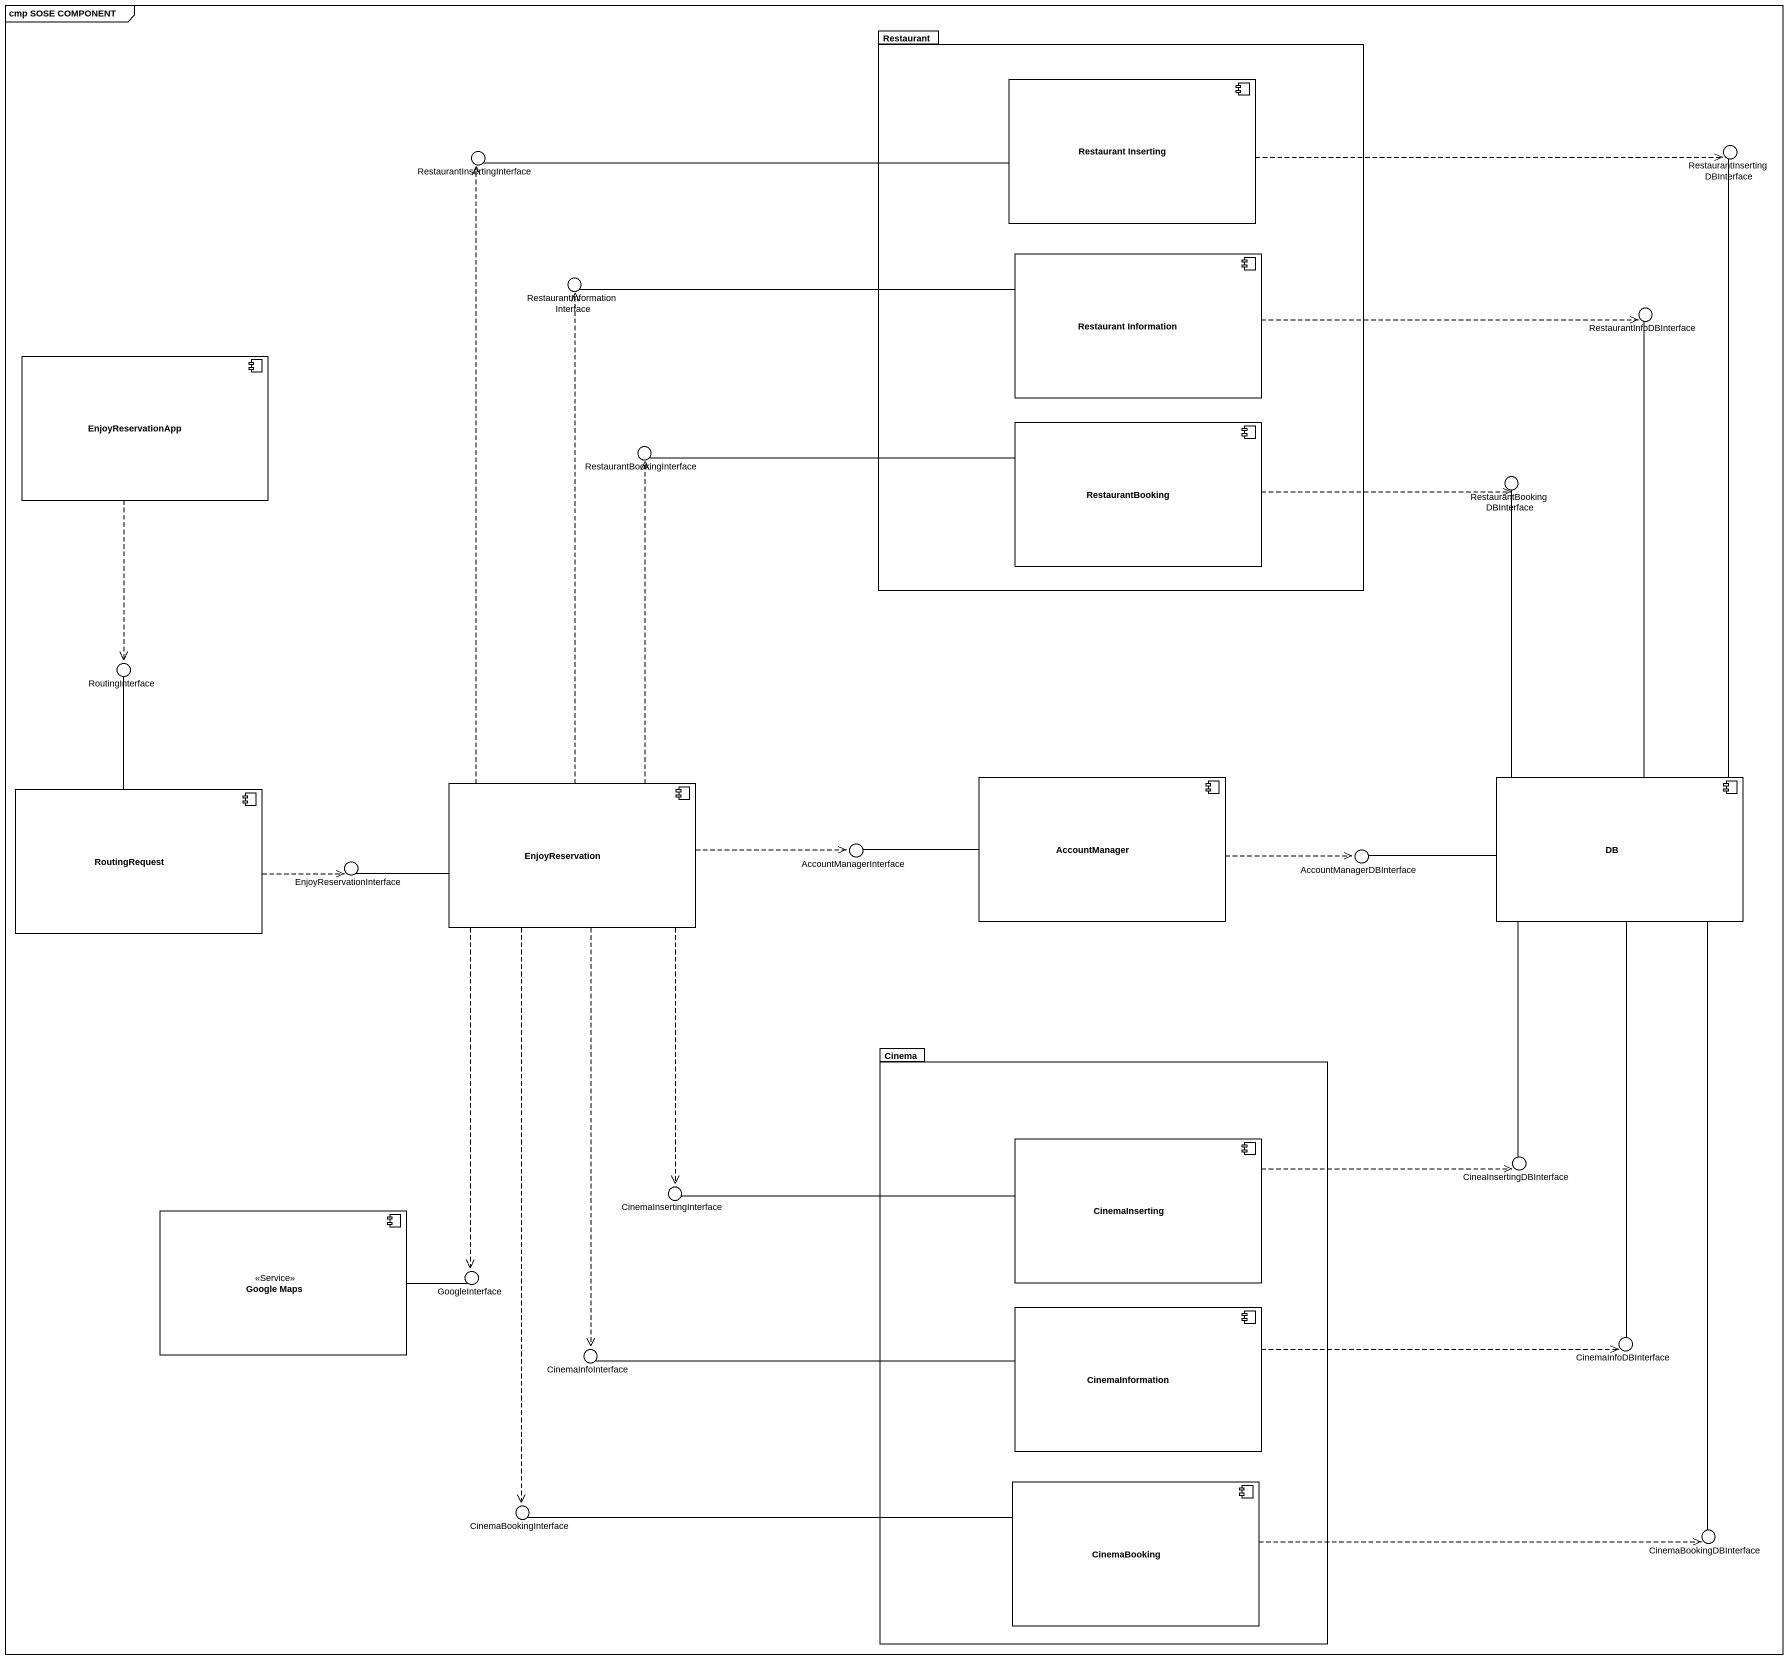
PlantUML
@startuml
mainframe cmp SOSE COMPONENT
package Restaurant {
  component "Restaurant Inserting" as Restaurant_Inserting
  component "Restaurant Information" as Restaurant_Information
  component RestaurantBooking
}
() RestaurantInsertingInterface
() "RestaurantInsertingDBInterface" as RestaurantInsertingDBInterfa
() "RestaurantInformationInterface" as RestaurantInformationInterfa
() RestaurantInfoDBInterface
component EnjoyReservationApp
() RestaurantBookingInterface
() RestaurantBookingDBInterface
() RoutingInterface
component AccountManager
component DB
component RoutingRequest
component EnjoyReservation
() AccountManagerInterface
() AccountManagerDBInterface
() EnjoyReservationInterface
package Cinema {
  component CinemaInserting
  component CinemaInformation
  component CinemaBooking
}
() CineaInsertingDBInterface
() CinemaInsertingInterface
component "Google Maps" as Google_Maps <<Service>>
() GoogleInterface
() CinemaInfoInterface
() CinemaInfoDBInterface
() CinemaBookingInterface
() CinemaBookingDBInterface
Restaurant_Inserting -left- RestaurantInsertingInterface
Restaurant_Inserting .right.> RestaurantInsertingDBInterfa
Restaurant_Information -left- RestaurantInformationInterfa
Restaurant_Information .right.> RestaurantInfoDBInterface
EnjoyReservationApp ..> RoutingInterface
RestaurantBooking -left- RestaurantBookingInterface
RestaurantBooking .right.> RestaurantBookingDBInterface
AccountManager -left- AccountManagerInterface
AccountManager .right.> AccountManagerDBInterface
DB -up- RestaurantInsertingDBInterfa
DB -up- RestaurantInfoDBInterface
DB -up- RestaurantBookingDBInterface
DB -left- AccountManagerDBInterface
DB -- CineaInsertingDBInterface
DB -- CinemaInfoDBInterface
DB -- CinemaBookingDBInterface
RoutingRequest -up- RoutingInterface
RoutingRequest .right.> EnjoyReservationInterface
EnjoyReservation .up.> RestaurantInsertingInterface
EnjoyReservation .up.> RestaurantInformationInterfa
EnjoyReservation .up.> RestaurantBookingInterface
EnjoyReservation .right.> AccountManagerInterface
EnjoyReservation -left- EnjoyReservationInterface
EnjoyReservation ..> CinemaInsertingInterface
EnjoyReservation ..> GoogleInterface
EnjoyReservation ..> CinemaInfoInterface
EnjoyReservation ..> CinemaBookingInterface
CinemaInserting .right.> CineaInsertingDBInterface
CinemaInserting -left- CinemaInsertingInterface
Google_Maps -right- GoogleInterface
CinemaInformation -left- CinemaInfoInterface
CinemaInformation .right.> CinemaInfoDBInterface
CinemaBooking -left- CinemaBookingInterface
CinemaBooking .right.> CinemaBookingDBInterface
@enduml
